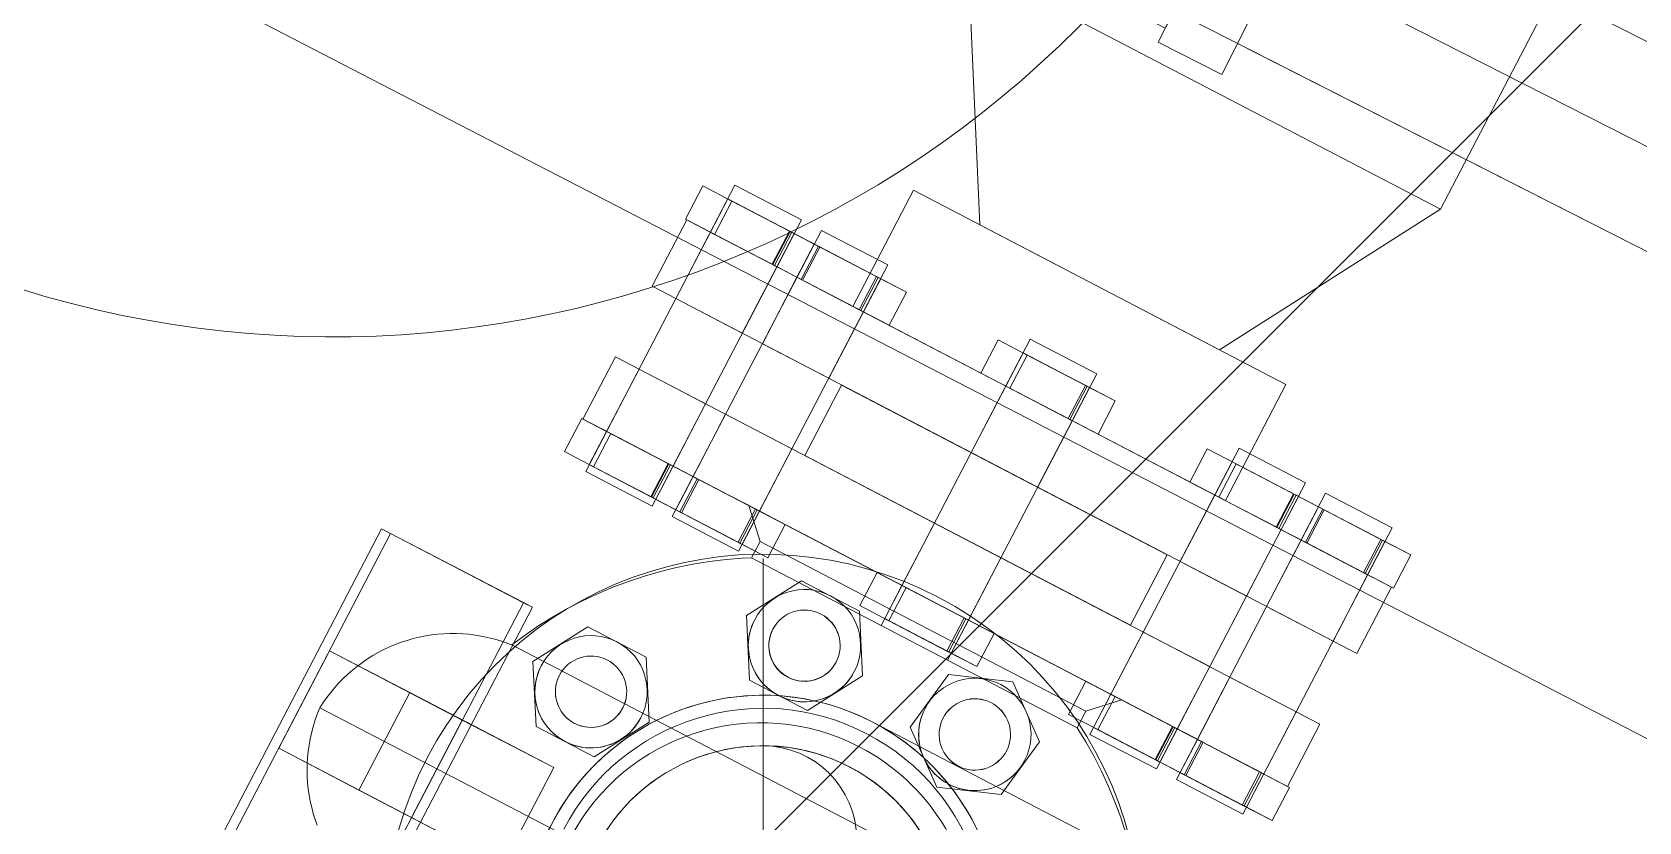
# Model space of a CAD drawing. Header units: metres. Extents: x -207 to 292, y -187 to 169.
# Drawn here: x -47.8455 to -47.4164, y -119.936 to -119.7251 of the extents above; entities that cross this region are included whole.
import ezdxf

# ---------------------------------------------------------------- set-up
doc = ezdxf.new("R2010")
doc.units = ezdxf.units.M
for name, color, linetype, lineweight in [('A-ROOF-PATT', 7, 'Continuous', 9), ('M-EQPM', 7, 'Continuous', 9), ('P-PIPE', 7, 'Continuous', 9), ('P-PIPE-CNTR', 7, 'Continuous', 9)]:
    doc.layers.add(name, color=color, linetype=linetype, lineweight=lineweight)
doc.layers.add('PR10-ARQ-PL-001-Emplazamiento-C-1_dwg', color=7, linetype='Continuous', lineweight=9, true_color=0x767676)

# ---------------------------------------------------------------- blocks, each defined once
blk = doc.blocks.new('Bomba Centrifuga - Horizontal - Bomba Centrifuga - Horizontal-2291615-PLANTA EMPLAZAMIENTO ACTUALIZADO')
at = {"layer": 'M-EQPM'}
for p, q in [((0.0711, 0.25644), (0.0711, 0.31644)), ((-0.0711, 0.25644), (-0.0361, 0.19582)), ((-0.0711, 0.25644), (0.0711, 0.25644)), ((-0.0711, 0.25644), (0.0711, 0.25644)), ((0.0361, 0.19582), (0.0711, 0.25644)), ((-0.0561, 0.19582), (-0.0561, 0.16082)), ((-0.0561, 0.19582), (0.0561, 0.19582)), ((-0.0561, 0.19582), (0.0561, 0.19582)), ((-0.0361, 0.19582), (0.0361, 0.19582)), ((-0.0361, 0.19582), (0.0361, 0.19582)), ((0.0561, 0.16082), (0.0561, 0.19582)), ((-0.09895, 0.17495), (-0.09895, 0.08874)), ((-0.07895, 0.17495), (-0.09895, 0.17495)), ((-0.07895, 0.17495), (-0.09895, 0.17495)), ((-0.07895, 0.08874), (-0.07895, 0.17495)), ((-0.0729, 0.17495), (-0.0729, 0.08874)), ((-0.0729, 0.17495), (-0.0729, 0.08874)), ((-0.0529, 0.17495), (-0.0729, 0.17495)), ((-0.0529, 0.17495), (-0.0729, 0.17495)), ((-0.0529, 0.17495), (-0.0729, 0.17495)), ((-0.0529, 0.17495), (-0.0729, 0.17495)), ((-0.0529, 0.08874), (-0.0529, 0.17495)), ((-0.0529, 0.08874), (-0.0529, 0.17495)), ((-0.01, 0.17495), (-0.01, 0.08874)), ((-0.01, 0.17495), (-0.01, 0.08874)), ((0.01, 0.17495), (-0.01, 0.17495)), ((0.01, 0.17495), (-0.01, 0.17495)), ((0.01, 0.17495), (-0.01, 0.17495)), ((0.01, 0.17495), (-0.01, 0.17495)), ((0.01, 0.08874), (0.01, 0.17495)), ((0.01, 0.08874), (0.01, 0.17495)), ((0.0529, 0.17495), (0.0529, 0.08874)), ((0.0529, 0.17495), (0.0529, 0.08874)), ((0.0729, 0.17495), (0.0529, 0.17495)), ((0.0729, 0.17495), (0.0529, 0.17495)), ((0.0729, 0.17495), (0.0529, 0.17495)), ((0.0729, 0.17495), (0.0529, 0.17495)), ((0.0729, 0.08874), (0.0729, 0.17495)), ((0.0729, 0.08874), (0.0729, 0.17495)), ((0.07895, 0.17495), (0.07895, 0.08874)), ((0.09895, 0.17495), (0.07895, 0.17495)), ((0.09895, 0.17495), (0.07895, 0.17495)), ((0.09895, 0.08874), (0.09895, 0.17495)), ((-0.0977, 0.17082), (-0.10645, 0.17082)), ((-0.10645, 0.17082), (-0.0977, 0.17082)), ((-0.10645, 0.16082), (-0.10645, 0.17082)), ((-0.09895, 0.17082), (-0.09895, 0.16082)), ((-0.09895, 0.17082), (-0.07895, 0.17082)), ((-0.09895, 0.17082), (-0.07895, 0.17082)), ((-0.0977, 0.17082), (-0.07968, 0.17082)), ((-0.0802, 0.17082), (-0.0977, 0.17082)), ((-0.0977, 0.17082), (-0.0977, 0.16082)), ((-0.0977, 0.16082), (-0.0977, 0.17082)), ((-0.07165, 0.17082), (-0.0804, 0.17082)), ((-0.0804, 0.17082), (-0.07165, 0.17082)), ((-0.0804, 0.16082), (-0.0804, 0.17082)), ((-0.07165, 0.17082), (-0.0804, 0.17082)), ((-0.0804, 0.17082), (-0.07165, 0.17082)), ((-0.0804, 0.16082), (-0.0804, 0.17082)), ((-0.07119, 0.17082), (-0.0802, 0.17082)), ((-0.0802, 0.16082), (-0.0802, 0.17082)), ((-0.07968, 0.17082), (-0.07119, 0.17082)), ((-0.07968, 0.16082), (-0.07968, 0.17082)), ((-0.07895, 0.16082), (-0.07895, 0.17082)), ((-0.0729, 0.17082), (-0.0729, 0.16082)), ((-0.0729, 0.17082), (-0.0529, 0.17082)), ((-0.0729, 0.17082), (-0.0529, 0.17082)), ((-0.0729, 0.17082), (-0.0729, 0.16082)), ((-0.0729, 0.17082), (-0.0529, 0.17082)), ((-0.0729, 0.17082), (-0.0529, 0.17082)), ((-0.07165, 0.17082), (-0.05363, 0.17082)), ((-0.05415, 0.17082), (-0.07165, 0.17082)), ((-0.07165, 0.17082), (-0.07165, 0.16082)), ((-0.07165, 0.16082), (-0.07165, 0.17082)), ((-0.07165, 0.17082), (-0.05363, 0.17082)), ((-0.05415, 0.17082), (-0.07165, 0.17082)), ((-0.07165, 0.17082), (-0.07165, 0.16082)), ((-0.07165, 0.16082), (-0.07165, 0.17082)), ((-0.07119, 0.17082), (-0.07119, 0.16082)), ((-0.04514, 0.17082), (-0.05415, 0.17082)), ((-0.05415, 0.16082), (-0.05415, 0.17082)), ((-0.04514, 0.17082), (-0.05415, 0.17082)), ((-0.05415, 0.16082), (-0.05415, 0.17082)), ((-0.05363, 0.17082), (-0.04514, 0.17082)), ((-0.05363, 0.16082), (-0.05363, 0.17082)), ((-0.05363, 0.17082), (-0.04514, 0.17082)), ((-0.05363, 0.16082), (-0.05363, 0.17082)), ((-0.0529, 0.16082), (-0.0529, 0.17082)), ((-0.0529, 0.16082), (-0.0529, 0.17082)), ((-0.04514, 0.17082), (-0.04514, 0.16082)), ((-0.04514, 0.17082), (-0.04514, 0.16082)), ((-0.00875, 0.17082), (-0.0175, 0.17082)), ((-0.0175, 0.17082), (-0.00875, 0.17082)), ((-0.0175, 0.16082), (-0.0175, 0.17082)), ((-0.00875, 0.17082), (-0.0175, 0.17082)), ((-0.0175, 0.17082), (-0.00875, 0.17082)), ((-0.0175, 0.16082), (-0.0175, 0.17082)), ((-0.01, 0.17082), (-0.01, 0.16082)), ((-0.01, 0.17082), (0.01, 0.17082)), ((-0.01, 0.17082), (0.01, 0.17082)), ((-0.01, 0.17082), (-0.01, 0.16082)), ((-0.01, 0.17082), (0.01, 0.17082)), ((-0.01, 0.17082), (0.01, 0.17082)), ((-0.00875, 0.17082), (0.00927, 0.17082)), ((0.00875, 0.17082), (-0.00875, 0.17082)), ((-0.00875, 0.17082), (-0.00875, 0.16082)), ((-0.00875, 0.16082), (-0.00875, 0.17082)), ((-0.00875, 0.17082), (0.00927, 0.17082)), ((0.00875, 0.17082), (-0.00875, 0.17082)), ((-0.00875, 0.17082), (-0.00875, 0.16082)), ((-0.00875, 0.16082), (-0.00875, 0.17082)), ((0.01776, 0.17082), (0.00875, 0.17082)), ((0.00875, 0.16082), (0.00875, 0.17082)), ((0.01776, 0.17082), (0.00875, 0.17082)), ((0.00875, 0.16082), (0.00875, 0.17082)), ((0.00927, 0.17082), (0.01776, 0.17082)), ((0.00927, 0.16082), (0.00927, 0.17082)), ((0.00927, 0.17082), (0.01776, 0.17082)), ((0.00927, 0.16082), (0.00927, 0.17082)), ((0.01, 0.16082), (0.01, 0.17082)), ((0.01, 0.16082), (0.01, 0.17082)), ((0.01776, 0.17082), (0.01776, 0.16082)), ((0.01776, 0.17082), (0.01776, 0.16082)), ((0.05415, 0.17082), (0.0454, 0.17082)), ((0.0454, 0.17082), (0.05415, 0.17082)), ((0.0454, 0.16082), (0.0454, 0.17082)), ((0.05415, 0.17082), (0.0454, 0.17082)), ((0.0454, 0.17082), (0.05415, 0.17082)), ((0.0454, 0.16082), (0.0454, 0.17082)), ((0.0529, 0.17082), (0.0529, 0.16082)), ((0.0529, 0.17082), (0.0729, 0.17082)), ((0.0529, 0.17082), (0.0729, 0.17082)), ((0.0529, 0.17082), (0.0529, 0.16082)), ((0.0529, 0.17082), (0.0729, 0.17082)), ((0.0529, 0.17082), (0.0729, 0.17082)), ((0.05415, 0.17082), (0.07217, 0.17082)), ((0.07165, 0.17082), (0.05415, 0.17082)), ((0.05415, 0.17082), (0.05415, 0.16082)), ((0.05415, 0.16082), (0.05415, 0.17082)), ((0.05415, 0.17082), (0.07217, 0.17082)), ((0.07165, 0.17082), (0.05415, 0.17082)), ((0.05415, 0.17082), (0.05415, 0.16082)), ((0.05415, 0.16082), (0.05415, 0.17082)), ((0.0802, 0.17082), (0.07145, 0.17082)), ((0.07145, 0.17082), (0.0802, 0.17082)), ((0.07145, 0.16082), (0.07145, 0.17082)), ((0.08066, 0.17082), (0.07165, 0.17082)), ((0.07165, 0.16082), (0.07165, 0.17082)), ((0.08066, 0.17082), (0.07165, 0.17082)), ((0.07165, 0.16082), (0.07165, 0.17082)), ((0.07217, 0.17082), (0.08066, 0.17082)), ((0.07217, 0.16082), (0.07217, 0.17082)), ((0.07217, 0.17082), (0.08066, 0.17082)), ((0.07217, 0.16082), (0.07217, 0.17082)), ((0.0729, 0.16082), (0.0729, 0.17082)), ((0.0729, 0.16082), (0.0729, 0.17082)), ((0.07895, 0.17082), (0.07895, 0.16082)), ((0.07895, 0.17082), (0.09895, 0.17082)), ((0.07895, 0.17082), (0.09895, 0.17082)), ((0.0802, 0.17082), (0.09822, 0.17082)), ((0.0977, 0.17082), (0.0802, 0.17082)), ((0.0802, 0.17082), (0.0802, 0.16082)), ((0.0802, 0.16082), (0.0802, 0.17082)), ((0.08066, 0.17082), (0.08066, 0.16082)), ((0.08066, 0.17082), (0.08066, 0.16082)), ((0.10671, 0.17082), (0.0977, 0.17082)), ((0.0977, 0.16082), (0.0977, 0.17082)), ((0.09822, 0.17082), (0.10671, 0.17082)), ((0.09822, 0.16082), (0.09822, 0.17082)), ((0.09895, 0.16082), (0.09895, 0.17082)), ((0.10671, 0.17082), (0.10671, 0.16082)), ((-0.0977, 0.16082), (-0.10645, 0.16082)), ((-0.10645, 0.16082), (-0.0977, 0.16082)), ((-0.1061, 0.16082), (-0.1061, 0.14082)), ((-0.1061, 0.16082), (0.1061, 0.16082)), ((-0.1061, 0.16082), (0.1061, 0.16082)), ((-0.07895, 0.16082), (-0.09895, 0.16082)), ((-0.07895, 0.16082), (-0.09895, 0.16082)), ((-0.09895, 0.16082), (-0.09895, 0.14082)), ((-0.09895, 0.16082), (-0.07895, 0.16082)), ((-0.09895, 0.16082), (-0.07895, 0.16082)), ((-0.0977, 0.16082), (-0.0802, 0.16082)), ((-0.07968, 0.16082), (-0.0977, 0.16082)), ((-0.07165, 0.16082), (-0.0804, 0.16082)), ((-0.0804, 0.16082), (-0.07165, 0.16082)), ((-0.07165, 0.16082), (-0.0804, 0.16082)), ((-0.0804, 0.16082), (-0.07165, 0.16082)), ((-0.0802, 0.16082), (-0.07119, 0.16082)), ((-0.07119, 0.16082), (-0.07968, 0.16082)), ((-0.07895, 0.14082), (-0.07895, 0.16082)), ((-0.0529, 0.16082), (-0.0729, 0.16082)), ((-0.0529, 0.16082), (-0.0729, 0.16082)), ((-0.0529, 0.16082), (-0.0729, 0.16082)), ((-0.0529, 0.16082), (-0.0729, 0.16082)), ((-0.0729, 0.16082), (-0.0729, 0.14082)), ((-0.0729, 0.16082), (-0.0729, 0.14082)), ((-0.0729, 0.16082), (-0.0529, 0.16082)), ((-0.0729, 0.16082), (-0.0529, 0.16082)), ((-0.0729, 0.16082), (-0.0529, 0.16082)), ((-0.0729, 0.16082), (-0.0529, 0.16082)), ((-0.07165, 0.16082), (-0.05415, 0.16082)), ((-0.05363, 0.16082), (-0.07165, 0.16082)), ((-0.07165, 0.16082), (-0.05415, 0.16082)), ((-0.05363, 0.16082), (-0.07165, 0.16082)), ((-0.0561, 0.16082), (0.0561, 0.16082)), ((-0.0561, 0.16082), (0.0561, 0.16082)), ((-0.05415, 0.16082), (-0.04514, 0.16082)), ((-0.05415, 0.16082), (-0.04514, 0.16082)), ((-0.04514, 0.16082), (-0.05363, 0.16082)), ((-0.04514, 0.16082), (-0.05363, 0.16082)), ((-0.0529, 0.14082), (-0.0529, 0.16082)), ((-0.0529, 0.14082), (-0.0529, 0.16082)), ((-0.00875, 0.16082), (-0.0175, 0.16082)), ((-0.0175, 0.16082), (-0.00875, 0.16082)), ((-0.00875, 0.16082), (-0.0175, 0.16082)), ((-0.0175, 0.16082), (-0.00875, 0.16082)), ((0.01, 0.16082), (-0.01, 0.16082)), ((0.01, 0.16082), (-0.01, 0.16082)), ((0.01, 0.16082), (-0.01, 0.16082)), ((0.01, 0.16082), (-0.01, 0.16082)), ((-0.01, 0.16082), (-0.01, 0.14082)), ((-0.01, 0.16082), (-0.01, 0.14082)), ((-0.01, 0.16082), (0.01, 0.16082)), ((-0.01, 0.16082), (0.01, 0.16082)), ((-0.01, 0.16082), (0.01, 0.16082)), ((-0.01, 0.16082), (0.01, 0.16082)), ((-0.00875, 0.16082), (0.00875, 0.16082)), ((0.00927, 0.16082), (-0.00875, 0.16082)), ((-0.00875, 0.16082), (0.00875, 0.16082)), ((0.00927, 0.16082), (-0.00875, 0.16082)), ((0.00875, 0.16082), (0.01776, 0.16082)), ((0.00875, 0.16082), (0.01776, 0.16082)), ((0.01776, 0.16082), (0.00927, 0.16082)), ((0.01776, 0.16082), (0.00927, 0.16082)), ((0.01, 0.14082), (0.01, 0.16082)), ((0.01, 0.14082), (0.01, 0.16082)), ((0.05415, 0.16082), (0.0454, 0.16082)), ((0.0454, 0.16082), (0.05415, 0.16082)), ((0.05415, 0.16082), (0.0454, 0.16082)), ((0.0454, 0.16082), (0.05415, 0.16082)), ((0.0729, 0.16082), (0.0529, 0.16082)), ((0.0729, 0.16082), (0.0529, 0.16082)), ((0.0729, 0.16082), (0.0529, 0.16082)), ((0.0729, 0.16082), (0.0529, 0.16082)), ((0.0529, 0.16082), (0.0529, 0.14082)), ((0.0529, 0.16082), (0.0529, 0.14082)), ((0.0529, 0.16082), (0.0729, 0.16082)), ((0.0529, 0.16082), (0.0729, 0.16082)), ((0.0529, 0.16082), (0.0729, 0.16082)), ((0.0529, 0.16082), (0.0729, 0.16082)), ((0.05415, 0.16082), (0.07165, 0.16082)), ((0.07217, 0.16082), (0.05415, 0.16082)), ((0.05415, 0.16082), (0.07165, 0.16082)), ((0.07217, 0.16082), (0.05415, 0.16082)), ((0.0802, 0.16082), (0.07145, 0.16082)), ((0.07145, 0.16082), (0.0802, 0.16082)), ((0.07165, 0.16082), (0.08066, 0.16082)), ((0.07165, 0.16082), (0.08066, 0.16082)), ((0.08066, 0.16082), (0.07217, 0.16082)), ((0.08066, 0.16082), (0.07217, 0.16082)), ((0.0729, 0.14082), (0.0729, 0.16082)), ((0.0729, 0.14082), (0.0729, 0.16082)), ((0.09895, 0.16082), (0.07895, 0.16082)), ((0.09895, 0.16082), (0.07895, 0.16082)), ((0.07895, 0.16082), (0.07895, 0.14082)), ((0.07895, 0.16082), (0.09895, 0.16082)), ((0.07895, 0.16082), (0.09895, 0.16082)), ((0.0802, 0.16082), (0.0977, 0.16082)), ((0.09822, 0.16082), (0.0802, 0.16082)), ((0.0977, 0.16082), (0.10671, 0.16082)), ((0.10671, 0.16082), (0.09822, 0.16082)), ((0.09895, 0.14082), (0.09895, 0.16082)), ((0.1061, 0.14082), (0.1061, 0.16082)), ((-0.1061, 0.14082), (0.1061, 0.14082)), ((-0.1061, 0.14082), (0.1061, 0.14082)), ((-0.07895, 0.14082), (-0.09895, 0.14082)), ((-0.07895, 0.14082), (-0.09895, 0.14082)), ((-0.0529, 0.14082), (-0.0729, 0.14082)), ((-0.0529, 0.14082), (-0.0729, 0.14082)), ((-0.0529, 0.14082), (-0.0729, 0.14082)), ((-0.0529, 0.14082), (-0.0729, 0.14082)), ((-0.04903, 0.14082), (-0.04903, 0.11957)), ((-0.04903, 0.14082), (0.04903, 0.14082)), ((-0.04903, 0.14082), (0.04903, 0.14082)), ((0.01, 0.14082), (-0.01, 0.14082)), ((0.01, 0.14082), (-0.01, 0.14082)), ((0.01, 0.14082), (-0.01, 0.14082)), ((0.01, 0.14082), (-0.01, 0.14082)), ((0.04903, 0.11957), (0.04903, 0.14082)), ((0.0729, 0.14082), (0.0529, 0.14082)), ((0.0729, 0.14082), (0.0529, 0.14082)), ((0.0729, 0.14082), (0.0529, 0.14082)), ((0.0729, 0.14082), (0.0529, 0.14082)), ((0.09895, 0.14082), (0.07895, 0.14082)), ((0.09895, 0.14082), (0.07895, 0.14082)), ((-0.1061, 0.11957), (-0.1061, 0.10082)), ((-0.1061, 0.11957), (0.1061, 0.11957)), ((-0.1061, 0.11957), (0.1061, 0.11957)), ((-0.09895, 0.11957), (-0.09895, 0.10082)), ((-0.09895, 0.11957), (-0.07895, 0.11957)), ((-0.09895, 0.11957), (-0.07895, 0.11957)), ((-0.07895, 0.10082), (-0.07895, 0.11957)), ((-0.0729, 0.11957), (-0.0729, 0.10082)), ((-0.0729, 0.11957), (-0.0729, 0.10082)), ((-0.0729, 0.11957), (-0.0529, 0.11957)), ((-0.0729, 0.11957), (-0.0529, 0.11957)), ((-0.0729, 0.11957), (-0.0529, 0.11957)), ((-0.0729, 0.11957), (-0.0529, 0.11957)), ((-0.0529, 0.10082), (-0.0529, 0.11957)), ((-0.0529, 0.10082), (-0.0529, 0.11957)), ((-0.04903, 0.11957), (0.04903, 0.11957)), ((-0.04903, 0.11957), (0.04903, 0.11957)), ((-0.01, 0.11957), (-0.01, 0.10082)), ((-0.01, 0.11957), (-0.01, 0.10082)), ((-0.01, 0.11957), (0.01, 0.11957)), ((-0.01, 0.11957), (0.01, 0.11957)), ((-0.01, 0.11957), (0.01, 0.11957)), ((-0.01, 0.11957), (0.01, 0.11957)), ((0.01, 0.10082), (0.01, 0.11957)), ((0.01, 0.10082), (0.01, 0.11957)), ((0.0529, 0.11957), (0.0529, 0.10082)), ((0.0529, 0.11957), (0.0529, 0.10082)), ((0.0529, 0.11957), (0.0729, 0.11957)), ((0.0529, 0.11957), (0.0729, 0.11957)), ((0.0529, 0.11957), (0.0729, 0.11957)), ((0.0529, 0.11957), (0.0729, 0.11957)), ((0.0729, 0.10082), (0.0729, 0.11957)), ((0.0729, 0.10082), (0.0729, 0.11957)), ((0.07895, 0.11957), (0.07895, 0.10082)), ((0.07895, 0.11957), (0.09895, 0.11957)), ((0.07895, 0.11957), (0.09895, 0.11957)), ((0.09895, 0.10082), (0.09895, 0.11957)), ((0.1061, 0.10082), (0.1061, 0.11957)), ((-0.0977, 0.10082), (-0.10645, 0.10082)), ((-0.10645, 0.10082), (-0.0977, 0.10082)), ((-0.10645, 0.09082), (-0.10645, 0.10082)), ((-0.1061, 0.10082), (0.1061, 0.10082)), ((-0.1061, 0.10082), (0.1061, 0.10082)), ((-0.09895, 0.10082), (-0.09895, 0.09082)), ((-0.09895, 0.10082), (-0.07895, 0.10082)), ((-0.09895, 0.10082), (-0.07895, 0.10082)), ((-0.07895, 0.10082), (-0.09895, 0.10082)), ((-0.07895, 0.10082), (-0.09895, 0.10082)), ((-0.0977, 0.10082), (-0.07968, 0.10082)), ((-0.0802, 0.10082), (-0.0977, 0.10082)), ((-0.0977, 0.09082), (-0.0977, 0.10082)), ((-0.0977, 0.10082), (-0.0977, 0.09082)), ((-0.07165, 0.10082), (-0.0804, 0.10082)), ((-0.0804, 0.10082), (-0.07165, 0.10082)), ((-0.0804, 0.09082), (-0.0804, 0.10082)), ((-0.07165, 0.10082), (-0.0804, 0.10082)), ((-0.0804, 0.10082), (-0.07165, 0.10082)), ((-0.0804, 0.09082), (-0.0804, 0.10082)), ((-0.07119, 0.10082), (-0.0802, 0.10082)), ((-0.0802, 0.09082), (-0.0802, 0.10082)), ((-0.07968, 0.10082), (-0.07119, 0.10082)), ((-0.07968, 0.09082), (-0.07968, 0.10082)), ((-0.07895, 0.09082), (-0.07895, 0.10082)), ((-0.0729, 0.10082), (-0.0729, 0.09082)), ((-0.0729, 0.10082), (-0.0529, 0.10082)), ((-0.0729, 0.10082), (-0.0529, 0.10082)), ((-0.0729, 0.10082), (-0.0729, 0.09082)), ((-0.0729, 0.10082), (-0.0529, 0.10082)), ((-0.0729, 0.10082), (-0.0529, 0.10082)), ((-0.0529, 0.10082), (-0.0729, 0.10082)), ((-0.0529, 0.10082), (-0.0729, 0.10082)), ((-0.0529, 0.10082), (-0.0729, 0.10082)), ((-0.0529, 0.10082), (-0.0729, 0.10082)), ((-0.07165, 0.10082), (-0.05363, 0.10082)), ((-0.05415, 0.10082), (-0.07165, 0.10082)), ((-0.07165, 0.09082), (-0.07165, 0.10082)), ((-0.07165, 0.10082), (-0.07165, 0.09082)), ((-0.07165, 0.10082), (-0.05363, 0.10082)), ((-0.05415, 0.10082), (-0.07165, 0.10082)), ((-0.07165, 0.09082), (-0.07165, 0.10082)), ((-0.07165, 0.10082), (-0.07165, 0.09082)), ((-0.07119, 0.10082), (-0.07119, 0.09082)), ((-0.0561, 0.10082), (-0.04903, 0.09374)), ((-0.0561, 0.10082), (0.0561, 0.10082)), ((-0.0561, 0.10082), (0.0561, 0.10082)), ((-0.04514, 0.10082), (-0.05415, 0.10082)), ((-0.05415, 0.09082), (-0.05415, 0.10082)), ((-0.04514, 0.10082), (-0.05415, 0.10082)), ((-0.05415, 0.09082), (-0.05415, 0.10082)), ((-0.05363, 0.10082), (-0.04514, 0.10082)), ((-0.05363, 0.09082), (-0.05363, 0.10082)), ((-0.05363, 0.10082), (-0.04514, 0.10082)), ((-0.05363, 0.09082), (-0.05363, 0.10082)), ((-0.0529, 0.09082), (-0.0529, 0.10082)), ((-0.0529, 0.09082), (-0.0529, 0.10082)), ((-0.04514, 0.10082), (-0.04514, 0.09082)), ((-0.04514, 0.10082), (-0.04514, 0.09082)), ((-0.00875, 0.10082), (-0.0175, 0.10082)), ((-0.0175, 0.10082), (-0.00875, 0.10082)), ((-0.0175, 0.09082), (-0.0175, 0.10082)), ((-0.00875, 0.10082), (-0.0175, 0.10082)), ((-0.0175, 0.10082), (-0.00875, 0.10082)), ((-0.0175, 0.09082), (-0.0175, 0.10082)), ((-0.01, 0.10082), (-0.01, 0.09082)), ((-0.01, 0.10082), (0.01, 0.10082)), ((-0.01, 0.10082), (0.01, 0.10082)), ((-0.01, 0.10082), (-0.01, 0.09082)), ((-0.01, 0.10082), (0.01, 0.10082)), ((-0.01, 0.10082), (0.01, 0.10082)), ((0.01, 0.10082), (-0.01, 0.10082)), ((0.01, 0.10082), (-0.01, 0.10082)), ((0.01, 0.10082), (-0.01, 0.10082)), ((0.01, 0.10082), (-0.01, 0.10082)), ((-0.00875, 0.10082), (0.00927, 0.10082)), ((0.00875, 0.10082), (-0.00875, 0.10082)), ((-0.00875, 0.09082), (-0.00875, 0.10082)), ((-0.00875, 0.10082), (-0.00875, 0.09082)), ((-0.00875, 0.10082), (0.00927, 0.10082)), ((0.00875, 0.10082), (-0.00875, 0.10082)), ((-0.00875, 0.09082), (-0.00875, 0.10082)), ((-0.00875, 0.10082), (-0.00875, 0.09082)), ((0.01776, 0.10082), (0.00875, 0.10082)), ((0.00875, 0.09082), (0.00875, 0.10082)), ((0.01776, 0.10082), (0.00875, 0.10082)), ((0.00875, 0.09082), (0.00875, 0.10082)), ((0.00927, 0.10082), (0.01776, 0.10082)), ((0.00927, 0.09082), (0.00927, 0.10082)), ((0.00927, 0.10082), (0.01776, 0.10082)), ((0.00927, 0.09082), (0.00927, 0.10082)), ((0.01, 0.09082), (0.01, 0.10082)), ((0.01, 0.09082), (0.01, 0.10082)), ((0.01776, 0.10082), (0.01776, 0.09082)), ((0.01776, 0.10082), (0.01776, 0.09082)), ((0.05415, 0.10082), (0.0454, 0.10082)), ((0.0454, 0.10082), (0.05415, 0.10082)), ((0.0454, 0.09082), (0.0454, 0.10082)), ((0.05415, 0.10082), (0.0454, 0.10082)), ((0.0454, 0.10082), (0.05415, 0.10082)), ((0.0454, 0.09082), (0.0454, 0.10082)), ((0.04903, 0.09374), (0.0561, 0.10082)), ((0.0529, 0.10082), (0.0529, 0.09082)), ((0.0529, 0.10082), (0.0729, 0.10082)), ((0.0529, 0.10082), (0.0729, 0.10082)), ((0.0529, 0.10082), (0.0529, 0.09082)), ((0.0529, 0.10082), (0.0729, 0.10082)), ((0.0529, 0.10082), (0.0729, 0.10082)), ((0.0729, 0.10082), (0.0529, 0.10082)), ((0.0729, 0.10082), (0.0529, 0.10082)), ((0.0729, 0.10082), (0.0529, 0.10082)), ((0.0729, 0.10082), (0.0529, 0.10082)), ((0.05415, 0.10082), (0.07217, 0.10082)), ((0.07165, 0.10082), (0.05415, 0.10082)), ((0.05415, 0.09082), (0.05415, 0.10082)), ((0.05415, 0.10082), (0.05415, 0.09082)), ((0.05415, 0.10082), (0.07217, 0.10082)), ((0.07165, 0.10082), (0.05415, 0.10082)), ((0.05415, 0.09082), (0.05415, 0.10082)), ((0.05415, 0.10082), (0.05415, 0.09082)), ((0.0802, 0.10082), (0.07145, 0.10082)), ((0.07145, 0.10082), (0.0802, 0.10082)), ((0.07145, 0.09082), (0.07145, 0.10082)), ((0.08066, 0.10082), (0.07165, 0.10082)), ((0.07165, 0.09082), (0.07165, 0.10082)), ((0.08066, 0.10082), (0.07165, 0.10082)), ((0.07165, 0.09082), (0.07165, 0.10082)), ((0.07217, 0.10082), (0.08066, 0.10082)), ((0.07217, 0.09082), (0.07217, 0.10082)), ((0.07217, 0.10082), (0.08066, 0.10082)), ((0.07217, 0.09082), (0.07217, 0.10082)), ((0.0729, 0.09082), (0.0729, 0.10082)), ((0.0729, 0.09082), (0.0729, 0.10082)), ((0.07895, 0.10082), (0.07895, 0.09082)), ((0.07895, 0.10082), (0.09895, 0.10082)), ((0.07895, 0.10082), (0.09895, 0.10082)), ((0.09895, 0.10082), (0.07895, 0.10082)), ((0.09895, 0.10082), (0.07895, 0.10082)), ((0.0802, 0.10082), (0.09822, 0.10082)), ((0.0977, 0.10082), (0.0802, 0.10082)), ((0.0802, 0.09082), (0.0802, 0.10082)), ((0.0802, 0.10082), (0.0802, 0.09082)), ((0.08066, 0.10082), (0.08066, 0.09082)), ((0.08066, 0.10082), (0.08066, 0.09082)), ((0.10671, 0.10082), (0.0977, 0.10082)), ((0.0977, 0.09082), (0.0977, 0.10082)), ((0.09822, 0.10082), (0.10671, 0.10082)), ((0.09822, 0.09082), (0.09822, 0.10082)), ((0.09895, 0.09082), (0.09895, 0.10082)), ((0.10671, 0.10082), (0.10671, 0.09082)), ((-0.0977, 0.09082), (-0.10645, 0.09082)), ((-0.10645, 0.09082), (-0.0977, 0.09082)), ((-0.07895, 0.09082), (-0.09895, 0.09082)), ((-0.07895, 0.09082), (-0.09895, 0.09082)), ((-0.0977, 0.09082), (-0.0802, 0.09082)), ((-0.07968, 0.09082), (-0.0977, 0.09082)), ((-0.07165, 0.09082), (-0.0804, 0.09082)), ((-0.0804, 0.09082), (-0.07165, 0.09082)), ((-0.07165, 0.09082), (-0.0804, 0.09082)), ((-0.0804, 0.09082), (-0.07165, 0.09082)), ((-0.0802, 0.09082), (-0.07119, 0.09082)), ((-0.07119, 0.09082), (-0.07968, 0.09082)), ((-0.0529, 0.09082), (-0.0729, 0.09082)), ((-0.0529, 0.09082), (-0.0729, 0.09082)), ((-0.0529, 0.09082), (-0.0729, 0.09082)), ((-0.0529, 0.09082), (-0.0729, 0.09082)), ((-0.07165, 0.09082), (-0.05415, 0.09082)), ((-0.05363, 0.09082), (-0.07165, 0.09082)), ((-0.07165, 0.09082), (-0.05415, 0.09082)), ((-0.05363, 0.09082), (-0.07165, 0.09082)), ((-0.05415, 0.09082), (-0.04514, 0.09082)), ((-0.05415, 0.09082), (-0.04514, 0.09082)), ((-0.04514, 0.09082), (-0.05363, 0.09082)), ((-0.04514, 0.09082), (-0.05363, 0.09082)), ((-0.04903, 0.09374), (-0.04903, 0.08874)), ((-0.04903, 0.09374), (0.04903, 0.09374)), ((-0.04903, 0.09374), (0.04903, 0.09374)), ((-0.00875, 0.09082), (-0.0175, 0.09082)), ((-0.0175, 0.09082), (-0.00875, 0.09082)), ((-0.00875, 0.09082), (-0.0175, 0.09082)), ((-0.0175, 0.09082), (-0.00875, 0.09082)), ((0.01, 0.09082), (-0.01, 0.09082)), ((0.01, 0.09082), (-0.01, 0.09082)), ((0.01, 0.09082), (-0.01, 0.09082)), ((0.01, 0.09082), (-0.01, 0.09082)), ((-0.00875, 0.09082), (0.00875, 0.09082)), ((0.00927, 0.09082), (-0.00875, 0.09082)), ((-0.00875, 0.09082), (0.00875, 0.09082)), ((0.00927, 0.09082), (-0.00875, 0.09082)), ((0.00875, 0.09082), (0.01776, 0.09082)), ((0.00875, 0.09082), (0.01776, 0.09082)), ((0.01776, 0.09082), (0.00927, 0.09082)), ((0.01776, 0.09082), (0.00927, 0.09082)), ((0.02818, 0.09169), (0.01198, 0.08544)), ((0.01198, 0.08544), (0.02818, 0.09169)), ((0.02818, 0.09169), (0.01198, 0.08544)), ((0.01198, 0.08544), (0.02818, 0.09169)), ((0.04185, 0.08076), (0.02818, 0.09169)), ((0.02818, 0.09169), (0.04185, 0.08076)), ((0.04185, 0.08076), (0.02818, 0.09169)), ((0.02818, 0.09169), (0.04185, 0.08076)), ((0.05415, 0.09082), (0.0454, 0.09082)), ((0.0454, 0.09082), (0.05415, 0.09082)), ((0.05415, 0.09082), (0.0454, 0.09082)), ((0.0454, 0.09082), (0.05415, 0.09082)), ((0.04903, 0.08874), (0.04903, 0.09374)), ((0.0729, 0.09082), (0.0529, 0.09082)), ((0.0729, 0.09082), (0.0529, 0.09082)), ((0.0729, 0.09082), (0.0529, 0.09082)), ((0.0729, 0.09082), (0.0529, 0.09082)), ((0.05415, 0.09082), (0.07165, 0.09082)), ((0.07217, 0.09082), (0.05415, 0.09082)), ((0.05415, 0.09082), (0.07165, 0.09082)), ((0.07217, 0.09082), (0.05415, 0.09082)), ((0.0802, 0.09082), (0.07145, 0.09082)), ((0.07145, 0.09082), (0.0802, 0.09082)), ((0.07165, 0.09082), (0.08066, 0.09082)), ((0.07165, 0.09082), (0.08066, 0.09082)), ((0.08066, 0.09082), (0.07217, 0.09082)), ((0.08066, 0.09082), (0.07217, 0.09082)), ((0.09895, 0.09082), (0.07895, 0.09082)), ((0.09895, 0.09082), (0.07895, 0.09082)), ((0.0802, 0.09082), (0.0977, 0.09082)), ((0.09822, 0.09082), (0.0802, 0.09082)), ((0.0977, 0.09082), (0.10671, 0.09082)), ((0.10671, 0.09082), (0.09822, 0.09082)), ((-0.09895, 0.08874), (-0.07895, 0.08874)), ((-0.09895, 0.08874), (-0.07895, 0.08874)), ((-0.0729, 0.08874), (-0.0529, 0.08874)), ((-0.0729, 0.08874), (-0.0529, 0.08874)), ((-0.0729, 0.08874), (-0.0529, 0.08874)), ((-0.0729, 0.08874), (-0.0529, 0.08874)), ((-0.04903, 0.08874), (0.04903, 0.08874)), ((-0.04903, 0.08874), (0.04903, 0.08874)), ((-0.0344, 0.08951), (-0.04315, 0.07451)), ((-0.04315, 0.07451), (-0.0344, 0.08951)), ((-0.0344, 0.08951), (-0.04315, 0.07451)), ((-0.04315, 0.07451), (-0.0344, 0.08951)), ((-0.0169, 0.08951), (-0.0344, 0.08951)), ((-0.0344, 0.08951), (-0.0169, 0.08951)), ((-0.0169, 0.08951), (-0.0344, 0.08951)), ((-0.0344, 0.08951), (-0.0169, 0.08951)), ((-0.00815, 0.07451), (-0.0169, 0.08951)), ((-0.0169, 0.08951), (-0.00815, 0.07451)), ((-0.00815, 0.07451), (-0.0169, 0.08951)), ((-0.0169, 0.08951), (-0.00815, 0.07451)), ((-0.01, 0.08874), (0.01, 0.08874)), ((-0.01, 0.08874), (0.01, 0.08874)), ((-0.01, 0.08874), (0.01, 0.08874)), ((-0.01, 0.08874), (0.01, 0.08874)), ((0.0529, 0.08874), (0.0729, 0.08874)), ((0.0529, 0.08874), (0.0729, 0.08874)), ((0.0529, 0.08874), (0.0729, 0.08874)), ((0.0529, 0.08874), (0.0729, 0.08874)), ((0.07895, 0.08874), (0.09895, 0.08874)), ((0.07895, 0.08874), (0.09895, 0.08874)), ((0.01198, 0.08544), (0.00945, 0.06826)), ((0.00945, 0.06826), (0.01198, 0.08544)), ((0.01198, 0.08544), (0.00945, 0.06826)), ((0.00945, 0.06826), (0.01198, 0.08544)), ((0.03932, 0.06358), (0.04185, 0.08076)), ((0.04185, 0.08076), (0.03932, 0.06358)), ((0.03932, 0.06358), (0.04185, 0.08076)), ((0.04185, 0.08076), (0.03932, 0.06358)), ((-0.04315, 0.07451), (-0.0344, 0.05951)), ((-0.0344, 0.05951), (-0.04315, 0.07451)), ((-0.04315, 0.07451), (-0.0344, 0.05951)), ((-0.0344, 0.05951), (-0.04315, 0.07451)), ((-0.0169, 0.05951), (-0.00815, 0.07451)), ((-0.00815, 0.07451), (-0.0169, 0.05951)), ((-0.0169, 0.05951), (-0.00815, 0.07451)), ((-0.00815, 0.07451), (-0.0169, 0.05951)), ((0.00945, 0.06826), (0.02312, 0.05733)), ((0.02312, 0.05733), (0.00945, 0.06826)), ((0.00945, 0.06826), (0.02312, 0.05733)), ((0.02312, 0.05733), (0.00945, 0.06826)), ((0.02312, 0.05733), (0.03932, 0.06358)), ((0.03932, 0.06358), (0.02312, 0.05733)), ((0.02312, 0.05733), (0.03932, 0.06358)), ((0.03932, 0.06358), (0.02312, 0.05733)), ((-0.0344, 0.05951), (-0.0169, 0.05951)), ((-0.0169, 0.05951), (-0.0344, 0.05951)), ((-0.0344, 0.05951), (-0.0169, 0.05951)), ((-0.0169, 0.05951), (-0.0344, 0.05951)), ((-0.07926, 0.05225), (-0.08801, 0.03725)), ((-0.08801, 0.03725), (-0.07926, 0.05225)), ((-0.07926, 0.05225), (-0.08801, 0.03725)), ((-0.08801, 0.03725), (-0.07926, 0.05225)), ((-0.06176, 0.05225), (-0.07926, 0.05225)), ((-0.07926, 0.05225), (-0.06176, 0.05225)), ((-0.06176, 0.05225), (-0.07926, 0.05225)), ((-0.07926, 0.05225), (-0.06176, 0.05225)), ((-0.05301, 0.03725), (-0.06176, 0.05225)), ((-0.06176, 0.05225), (-0.05301, 0.03725)), ((-0.05301, 0.03725), (-0.06176, 0.05225)), ((-0.06176, 0.05225), (-0.05301, 0.03725)), ((-0.14022, 0.05), (-0.09483, 0.05)), ((-0.1375, 0.05), (-0.14022, 0.05)), ((-0.14022, 0.05), (-0.14022, -0.05)), ((-0.14022, -0.05), (-0.14022, 0.05)), ((-0.0975, 0.05), (-0.1375, 0.05)), ((-0.1375, 0.05), (-0.1375, -0.05)), ((-0.1375, 0.05), (-0.1375, -0.05)), ((-0.09483, 0.05), (-0.0975, 0.05)), ((-0.0975, 0.05), (-0.0975, -0.05)), ((-0.0975, 0.05), (-0.0975, -0.05)), ((-0.09483, 0.05), (-0.09483, -0.05)), ((-0.09483, 0.05), (-0.09483, -0.05)), ((-0.09505, 0.03854), (0.09505, 0.03854)), ((-0.09505, 0.03854), (0.09505, 0.03854)), ((-0.08801, 0.03725), (-0.07926, 0.02225)), ((-0.07926, 0.02225), (-0.08801, 0.03725)), ((-0.08801, 0.03725), (-0.07926, 0.02225)), ((-0.07926, 0.02225), (-0.08801, 0.03725)), ((-0.06176, 0.02225), (-0.05301, 0.03725)), ((-0.05301, 0.03725), (-0.06176, 0.02225)), ((-0.06176, 0.02225), (-0.05301, 0.03725)), ((-0.05301, 0.03725), (-0.06176, 0.02225)), ((-0.07926, 0.02225), (-0.06176, 0.02225)), ((-0.06176, 0.02225), (-0.07926, 0.02225)), ((-0.07926, 0.02225), (-0.06176, 0.02225)), ((-0.06176, 0.02225), (-0.07926, 0.02225)), ((-0.1375, 0.01467), (-0.11334, 0.01467)), ((-0.0975, 0.01467), (-0.1375, 0.01467)), ((-0.1375, 0.01467), (-0.1375, -0.01467)), ((-0.11334, 0.01467), (-0.06998, 0.01467)), ((-0.11334, 0.01467), (-0.11334, -0.01467)), ((-0.06998, 0.01467), (-0.0975, 0.01467)), ((-0.0975, -0.01467), (-0.0975, 0.01467)), ((-0.06998, 0.01467), (-0.06998, -0.01467)), ((-0.13274, 0), (0.13274, 0)), ((-0.13274, 0), (0.13274, 0)), ((-0.1375, -0.01467), (-0.0975, -0.01467)), ((-0.11334, -0.01467), (-0.1375, -0.01467)), ((-0.06998, -0.01467), (-0.11334, -0.01467)), ((-0.0975, -0.01467), (-0.06998, -0.01467))]:
    blk.add_line(p, q, dxfattribs=at)
at = {"layer": 'M-EQPM', "flags": 128}
for points in [[(-0.09505, 0.03854), (-0.09311, 0.04255), (-0.09101, 0.04648), (-0.08875, 0.05032), (-0.08634, 0.05407), (-0.08378, 0.05772), (-0.08108, 0.06126), (-0.07824, 0.0647), (-0.07526, 0.06802), (-0.07215, 0.07121), (-0.06892, 0.07428), (-0.06557, 0.07722), (-0.0621, 0.08002), (-0.05853, 0.08268), (-0.05485, 0.08519), (-0.05107, 0.08756), (-0.04903, 0.08874)], [(0.04903, 0.08874), (0.05286, 0.08646), (0.05659, 0.08402), (0.06022, 0.08144), (0.06375, 0.07871), (0.06716, 0.07585), (0.07046, 0.07285), (0.07363, 0.06972), (0.07668, 0.06647), (0.07959, 0.0631), (0.08237, 0.05961), (0.085, 0.05601), (0.08749, 0.05232), (0.08983, 0.04852), (0.09202, 0.04464), (0.09405, 0.04067), (0.09505, 0.03854)], [(-0.13274, 0), (-0.13259, 0.00166), (-0.13237, 0.00332), (-0.13208, 0.00496), (-0.13173, 0.0066), (-0.13131, 0.00821), (-0.13083, 0.00981), (-0.13028, 0.01139), (-0.12967, 0.01295), (-0.129, 0.01448), (-0.12827, 0.01598), (-0.12748, 0.01745), (-0.12664, 0.01889), (-0.12573, 0.02029), (-0.12477, 0.02166), (-0.12376, 0.02299), (-0.12269, 0.02427), (-0.12157, 0.02552), (-0.12041, 0.02671), (-0.11919, 0.02786), (-0.11793, 0.02896), (-0.11663, 0.03001), (-0.11529, 0.031), (-0.11391, 0.03194), (-0.11249, 0.03283), (-0.11104, 0.03365), (-0.10956, 0.03442), (-0.10805, 0.03513), (-0.10651, 0.03578), (-0.10494, 0.03636), (-0.10336, 0.03689), (-0.10175, 0.03735), (-0.10013, 0.03774), (-0.09849, 0.03807), (-0.09684, 0.03833), (-0.09518, 0.03853), (-0.09505, 0.03854)], [(-0.11885, -0.02816), (-0.12008, -0.02703), (-0.12126, -0.02585), (-0.12239, -0.02462), (-0.12347, -0.02334), (-0.1245, -0.02203), (-0.12547, -0.02067), (-0.12639, -0.01928), (-0.12726, -0.01785), (-0.12806, -0.01638), (-0.12881, -0.01489), (-0.1295, -0.01337), (-0.13012, -0.01182), (-0.13069, -0.01024), (-0.13119, -0.00865), (-0.13162, -0.00704), (-0.13199, -0.00541), (-0.1323, -0.00377), (-0.13253, -0.00211), (-0.13271, -0.00045), (-0.13274, 0)]]:
    blk.add_lwpolyline(points, dxfattribs=at)
at = {"layer": 'M-EQPM'}
for centre, radius, start, end in [((0, 0.00135), 0.10114, 360, 180), ((0, 0.00135), 0.10114, 0, 180), ((0, 0.00135), 0.10114, 360, 180), ((0, 0.00135), 0.10114, 0, 180), ((-0.02565, 0.07451), 0.015, 0, 180), ((-0.02565, 0.07451), 0.015, 0, 180), ((0.02565, 0.07451), 0.015, 0, 180), ((0.02565, 0.07451), 0.015, 0, 180), ((-0.02565, 0.07451), 0.00952, 0, 180), ((-0.02565, 0.07451), 0.00953, 0, 180), ((-0.02565, 0.07451), 0.00953, 0, 180), ((-0.02565, 0.07451), 0.00952, 0, 180), ((-0.02565, 0.07451), 0.00952, 0, 180), ((-0.02565, 0.07451), 0.00953, 0, 180), ((-0.02565, 0.07451), 0.00952, 0, 180), ((-0.02565, 0.07451), 0.00953, 360, 180), ((0.02565, 0.07451), 0.00952, 321.3594, 141.3594), ((0.02565, 0.07451), 0.00953, 321.3594, 141.3594), ((0.02565, 0.07451), 0.00953, 321.3594, 141.3594), ((0.02565, 0.07451), 0.00952, 321.3594, 141.3594), ((0.02565, 0.07451), 0.00952, 321.3594, 141.3594), ((0.02565, 0.07451), 0.00953, 321.3594, 141.3594), ((0.02565, 0.07451), 0.00952, 321.3594, 141.3594), ((0.02565, 0.07451), 0.00953, 321.3594, 141.3594), ((0.02565, 0.07451), 0.00952, 141.3594, 321.3594), ((0.02565, 0.07451), 0.00953, 141.3594, 321.3594), ((0.02565, 0.07451), 0.00953, 141.3594, 321.3594), ((0.02565, 0.07451), 0.00952, 141.3594, 321.3594), ((0.02565, 0.07451), 0.00952, 141.3594, 321.3594), ((0.02565, 0.07451), 0.00953, 141.3594, 321.3594), ((0.02565, 0.07451), 0.00952, 141.3594, 321.3594), ((0.02565, 0.07451), 0.00953, 141.3594, 321.3594), ((-0.02565, 0.07451), 0.015, 180, 0), ((-0.02565, 0.07451), 0.015, 180, 360), ((-0.02565, 0.07451), 0.00952, 180, 0), ((-0.02565, 0.07451), 0.00953, 180, 360), ((-0.02565, 0.07451), 0.00953, 180, 360), ((-0.02565, 0.07451), 0.00952, 180, 360), ((-0.02565, 0.07451), 0.00952, 180, 0), ((-0.02565, 0.07451), 0.00953, 180, 360), ((-0.02565, 0.07451), 0.00952, 180, 360), ((-0.02565, 0.07451), 0.00953, 180, 360), ((0.02565, 0.07451), 0.015, 180, 0), ((0.02565, 0.07451), 0.015, 180, 360), ((0, 0.00135), 0.06, 360, 180), ((0, 0.00135), 0.06, 0, 180), ((0, 0.00135), 0.06, 360, 180), ((0, 0.00135), 0.06, 0, 180), ((0, 0), 0.05733, 90, 270), ((0, 0), 0.05733, 270, 90), ((-0.07051, 0.03725), 0.015, 0, 180), ((-0.07051, 0.03725), 0.015, 0, 180), ((0, 0.00135), 0.05, 360, 180), ((0, 0.00135), 0.05, 0, 180), ((0, 0.00135), 0.05, 0, 180), ((0, 0.00135), 0.05, 0, 180), ((0, 0.00135), 0.05, 0, 180), ((0, 0.00135), 0.05, 0, 180), ((-0.07051, 0.03725), 0.00952, 0, 180), ((-0.07051, 0.03725), 0.00953, 0, 180), ((-0.07051, 0.03725), 0.00953, 0, 180), ((-0.07051, 0.03725), 0.00952, 0, 180), ((-0.07051, 0.03725), 0.00952, 0, 180), ((-0.07051, 0.03725), 0.00953, 0, 180), ((-0.07051, 0.03725), 0.00952, 0, 180), ((-0.07051, 0.03725), 0.00953, 360, 180), ((-0.07051, 0.03725), 0.015, 180, 0), ((-0.07051, 0.03725), 0.015, 180, 360), ((-0.07051, 0.03725), 0.00952, 180, 0), ((-0.07051, 0.03725), 0.00952, 180, 360), ((-0.07051, 0.03725), 0.00952, 180, 360), ((-0.07051, 0.03725), 0.00952, 180, 360), ((-0.07051, 0.03725), 0.00952, 180, 0), ((-0.07051, 0.03725), 0.00952, 180, 360), ((-0.07051, 0.03725), 0.00952, 180, 360), ((-0.07051, 0.03725), 0.00952, 180, 360), ((0, 0.00135), 0.10114, 180, 360), ((0, 0.00135), 0.10114, 180, 360), ((0, 0.00135), 0.10114, 180, 360), ((0, 0.00135), 0.10114, 180, 360)]:
    blk.add_arc(centre, radius, start, end, dxfattribs=at)
blk = doc.blocks.new('HDPE - Codo - Codo-2285871-PLANTA EMPLAZAMIENTO ACTUALIZADO')
at = {"layer": 'P-PIPE'}
for p, q in [((-47.7363, -119.99336), (-47.76052, -120.03982)), ((-47.76052, -120.03982), (-47.70421, -120.06918)), ((-47.6479, -120.09853), (-47.62368, -120.05206)), ((-47.70421, -120.06918), (-47.6479, -120.09853))]:
    blk.add_line(p, q, dxfattribs=at)
at = {"layer": 'P-PIPE', "flags": 128}
for points in [[(-47.70658, -119.93634), (-47.7066, -119.93639), (-47.70667, -119.93653), (-47.70679, -119.93675), (-47.70696, -119.93707), (-47.70717, -119.93748), (-47.70743, -119.93798), (-47.70774, -119.93857), (-47.70809, -119.93924), (-47.70848, -119.94), (-47.70892, -119.94085), (-47.70941, -119.94178), (-47.70994, -119.94279), (-47.71051, -119.94388), (-47.71112, -119.94505), (-47.71177, -119.9463), (-47.71246, -119.94763), (-47.71319, -119.94903), (-47.71395, -119.9505), (-47.71476, -119.95203), (-47.71559, -119.95364), (-47.71646, -119.9553), (-47.71736, -119.95703), (-47.71829, -119.95882), (-47.71925, -119.96066), (-47.72024, -119.96255), (-47.72125, -119.9645), (-47.72229, -119.96649), (-47.72335, -119.96852), (-47.72443, -119.97059), (-47.72553, -119.9727), (-47.72665, -119.97484), (-47.72778, -119.97701), (-47.72892, -119.97921), (-47.73008, -119.98143), (-47.73125, -119.98367), (-47.73242, -119.98592), (-47.7336, -119.98819), (-47.73479, -119.99046), (-47.73598, -119.99274), (-47.7363, -119.99336)], [(-47.62368, -120.05206), (-47.62249, -120.04978), (-47.6213, -120.04751), (-47.62012, -120.04524), (-47.61895, -120.04298), (-47.61778, -120.04074), (-47.61662, -120.03851), (-47.61547, -120.03631), (-47.61433, -120.03413), (-47.61321, -120.03198), (-47.61211, -120.02986), (-47.61102, -120.02778), (-47.60996, -120.02573), (-47.60891, -120.02373), (-47.60789, -120.02178), (-47.6069, -120.01987), (-47.60593, -120.01801), (-47.60499, -120.01621), (-47.60408, -120.01447), (-47.60321, -120.01278), (-47.60236, -120.01116), (-47.60155, -120.00961), (-47.60077, -120.00812), (-47.60004, -120.0067), (-47.59933, -120.00536), (-47.59867, -120.00409), (-47.59805, -120.00289), (-47.59747, -120.00178), (-47.59693, -120.00074), (-47.59643, -119.99979), (-47.59598, -119.99892), (-47.59557, -119.99814), (-47.59521, -119.99744), (-47.59489, -119.99683), (-47.59462, -119.99631), (-47.59439, -119.99588), (-47.59421, -119.99554), (-47.59408, -119.99528), (-47.594, -119.99512), (-47.59396, -119.99505)]]:
    blk.add_lwpolyline(points, dxfattribs=at)
at = {"layer": 'P-PIPE'}
for start, end in [(62.4684, 242.4684), (242.4684, 62.4684)]:
    blk.add_arc((-47.65027, -119.9657), 0.0635, start, end, dxfattribs=at)
blk = doc.blocks.new('M-Estanque - M-Estanque-2293222-PLANTA EMPLAZAMIENTO ACTUALIZADO')
at = {"layer": 'M-EQPM'}
blk.add_arc((0.63186, -0.26423), 0.28017, 180, 360, dxfattribs=at)
blk.add_arc((0.63186, -0.26423), 0.28017, 180, 360, dxfattribs=at)
blk = doc.blocks.new('Plastico - Codo - PL - Codo-V50-PLANTA EMPLAZAMIENTO ACTUALIZADO')
at = {"layer": 'P-PIPE'}
for p, q in [((-47.51362, -119.66661), (-47.52918, -119.6972)), ((-47.49664, -119.67525), (-47.51362, -119.66661)), ((-47.5155, -119.67032), (-47.52918, -119.6972)), ((-47.5122, -119.70584), (-47.49664, -119.67525)), ((-47.52918, -119.6972), (-47.54474, -119.72778)), ((-47.52918, -119.6972), (-47.54286, -119.72408)), ((-47.52777, -119.73642), (-47.5122, -119.70584)), ((-47.54474, -119.72778), (-47.52777, -119.73642))]:
    blk.add_line(p, q, dxfattribs=at)
at = {"layer": 'P-PIPE', "flags": 128}
for points in [[(-47.60842, -119.65687), (-47.60785, -119.65581), (-47.60724, -119.65477), (-47.60659, -119.65375), (-47.6059, -119.65276), (-47.60517, -119.6518), (-47.6044, -119.65087), (-47.6036, -119.64998), (-47.60275, -119.64911), (-47.60188, -119.64828), (-47.60097, -119.64748), (-47.60004, -119.64673), (-47.59907, -119.646), (-47.59807, -119.64532), (-47.59705, -119.64468), (-47.596, -119.64408), (-47.59493, -119.64353), (-47.59384, -119.64301), (-47.59273, -119.64254), (-47.5916, -119.64212), (-47.59046, -119.64174), (-47.5893, -119.6414), (-47.58812, -119.64112), (-47.58694, -119.64088), (-47.58575, -119.64068), (-47.58455, -119.64054), (-47.58335, -119.64044), (-47.58215, -119.6404), (-47.58094, -119.6404), (-47.57973, -119.64044), (-47.57853, -119.64054), (-47.57733, -119.64068), (-47.57614, -119.64088), (-47.57496, -119.64112), (-47.57379, -119.6414), (-47.57263, -119.64174), (-47.57148, -119.64212), (-47.57035, -119.64254), (-47.56924, -119.64301), (-47.56815, -119.64352), (-47.56786, -119.64367)], [(-47.56786, -119.64367), (-47.5668, -119.64424), (-47.56576, -119.64485), (-47.56474, -119.6455), (-47.56375, -119.64619), (-47.56279, -119.64692), (-47.56186, -119.64769), (-47.56096, -119.6485), (-47.5601, -119.64934), (-47.55927, -119.65021), (-47.55847, -119.65112), (-47.55771, -119.65206), (-47.55699, -119.65302), (-47.55631, -119.65402), (-47.55567, -119.65504), (-47.55507, -119.65609), (-47.55451, -119.65716), (-47.554, -119.65825), (-47.55353, -119.65936), (-47.55311, -119.66049), (-47.55273, -119.66164), (-47.55239, -119.6628), (-47.55211, -119.66397), (-47.55187, -119.66515), (-47.55167, -119.66634), (-47.55153, -119.66754), (-47.55143, -119.66874), (-47.55138, -119.66995), (-47.55138, -119.67115), (-47.55143, -119.67236), (-47.55153, -119.67356), (-47.55167, -119.67476), (-47.55186, -119.67595), (-47.5521, -119.67713), (-47.55239, -119.6783), (-47.55272, -119.67946), (-47.5531, -119.68061), (-47.55353, -119.68174), (-47.554, -119.68285), (-47.55451, -119.68394), (-47.55466, -119.68423)], [(-47.56786, -119.64367), (-47.56782, -119.64369), (-47.56769, -119.64376), (-47.56748, -119.64386), (-47.56719, -119.64401), (-47.56682, -119.6442), (-47.56636, -119.64443), (-47.56582, -119.64471), (-47.5652, -119.64502), (-47.5645, -119.64538), (-47.56373, -119.64577), (-47.56287, -119.64621), (-47.56194, -119.64668), (-47.56094, -119.64719), (-47.55986, -119.64774), (-47.55872, -119.64832), (-47.5575, -119.64894), (-47.55621, -119.6496), (-47.55487, -119.65028), (-47.55345, -119.651), (-47.55198, -119.65175), (-47.55045, -119.65253), (-47.54886, -119.65334), (-47.54722, -119.65417), (-47.54553, -119.65503), (-47.54379, -119.65592), (-47.54201, -119.65683), (-47.54018, -119.65776), (-47.53831, -119.65871), (-47.53641, -119.65967), (-47.53447, -119.66066), (-47.53251, -119.66166), (-47.53051, -119.66268), (-47.52849, -119.6637), (-47.52646, -119.66474), (-47.5244, -119.66579), (-47.52233, -119.66684), (-47.52025, -119.6679), (-47.51816, -119.66896), (-47.51607, -119.67003), (-47.5155, -119.67032)], [(-47.59522, -119.69743), (-47.59628, -119.69687), (-47.59732, -119.69625), (-47.59834, -119.6956), (-47.59933, -119.69491), (-47.60029, -119.69418), (-47.60122, -119.69341), (-47.60212, -119.69261), (-47.60298, -119.69177), (-47.60381, -119.69089), (-47.60461, -119.68998), (-47.60537, -119.68905), (-47.60609, -119.68808), (-47.60677, -119.68708), (-47.60741, -119.68606), (-47.60801, -119.68501), (-47.60857, -119.68394), (-47.60908, -119.68285), (-47.60955, -119.68174), (-47.60998, -119.68061), (-47.61036, -119.67947), (-47.61069, -119.67831), (-47.61098, -119.67714), (-47.61122, -119.67595), (-47.61141, -119.67476), (-47.61155, -119.67357), (-47.61165, -119.67236), (-47.6117, -119.67116), (-47.6117, -119.66995), (-47.61165, -119.66875), (-47.61155, -119.66754), (-47.61141, -119.66634), (-47.61122, -119.66515), (-47.61098, -119.66397), (-47.61069, -119.6628), (-47.61036, -119.66164), (-47.60998, -119.6605), (-47.60955, -119.65937), (-47.60908, -119.65825), (-47.60857, -119.65716), (-47.60842, -119.65687)], [(-47.55466, -119.68423), (-47.55523, -119.6853), (-47.55584, -119.68634), (-47.55649, -119.68735), (-47.55718, -119.68834), (-47.55791, -119.6893), (-47.55868, -119.69023), (-47.55949, -119.69113), (-47.56033, -119.69199), (-47.5612, -119.69282), (-47.56211, -119.69362), (-47.56305, -119.69438), (-47.56401, -119.6951), (-47.56501, -119.69578), (-47.56603, -119.69642), (-47.56708, -119.69702), (-47.56815, -119.69758), (-47.56924, -119.69809), (-47.57035, -119.69856), (-47.57148, -119.69899), (-47.57262, -119.69937), (-47.57378, -119.6997), (-47.57496, -119.69999), (-47.57614, -119.70023), (-47.57733, -119.70042), (-47.57853, -119.70056), (-47.57973, -119.70066), (-47.58094, -119.70071), (-47.58214, -119.70071), (-47.58335, -119.70066), (-47.58455, -119.70056), (-47.58575, -119.70042), (-47.58694, -119.70023), (-47.58812, -119.69999), (-47.58929, -119.6997), (-47.59045, -119.69937), (-47.5916, -119.69899), (-47.59273, -119.69856), (-47.59384, -119.69809), (-47.59493, -119.69758), (-47.59522, -119.69743)], [(-47.54286, -119.72408), (-47.54495, -119.72301), (-47.54704, -119.72195), (-47.54913, -119.72089), (-47.5512, -119.71983), (-47.55326, -119.71879), (-47.55531, -119.71775), (-47.55733, -119.71672), (-47.55933, -119.7157), (-47.5613, -119.71469), (-47.56325, -119.7137), (-47.56516, -119.71273), (-47.56704, -119.71177), (-47.56888, -119.71084), (-47.57067, -119.70993), (-47.57242, -119.70903), (-47.57413, -119.70817), (-47.57578, -119.70732), (-47.57739, -119.70651), (-47.57893, -119.70572), (-47.58042, -119.70497), (-47.58185, -119.70424), (-47.58322, -119.70354), (-47.58452, -119.70288), (-47.58575, -119.70225), (-47.58692, -119.70166), (-47.58802, -119.7011), (-47.58904, -119.70058), (-47.58999, -119.7001), (-47.59086, -119.69965), (-47.59166, -119.69924), (-47.59238, -119.69888), (-47.59302, -119.69855), (-47.59358, -119.69827), (-47.59406, -119.69802), (-47.59446, -119.69782), (-47.59477, -119.69766), (-47.595, -119.69754), (-47.59515, -119.69747), (-47.59522, -119.69744)]]:
    blk.add_lwpolyline(points, dxfattribs=at)
at = {"layer": 'P-PIPE'}
for radius, start, end in [(0.03432, 333.0293, 153.0293), (0.03432, 333.0293, 153.0293), (0.03016, 333.0293, 153.0293), (0.03432, 153.0293, 333.0293), (0.03432, 153.0293, 333.0293), (0.03016, 153.0293, 333.0293)]:
    blk.add_arc((-47.58154, -119.67055), radius, start, end, dxfattribs=at)
blk = doc.blocks.new('YADRAN_LASQUEMAS_ARQ_MO_003_ESTANQUE CABECERA_rvt-1-PLANTA EMPLAZAMIENTO ACTUALIZADO')
at = {"layer": 'A-ROOF-PATT', "true_color": 0x008040}
h = blk.add_hatch(dxfattribs=at)
h.set_pattern_fill('FP_31', color=116, style=0, pattern_type=2)
h.set_pattern_definition([(152.653, (-52.507, -103.883), (-0.1607824, -0.310884), [])])
h.paths.add_polyline_path([(-48.31353, -124.1428), (-40.92713, -109.86064), (-43.26069, -108.65377), (-50.6471, -122.93594)])
at = {"layer": 'P-PIPE'}
for p, q in [((-44.09004, -121.41926), (-47.54458, -119.66131)), ((-44.09551, -121.41648), (-47.50086, -119.68356)), ((-47.56726, -119.70587), (-44.11272, -121.46382)), ((-47.5122, -119.70584), (-47.52354, -119.72812)), ((-47.5122, -119.70584), (-47.52354, -119.72812)), ((-47.52354, -119.72812), (-44.11818, -121.46104)), ((-47.52238, -119.96075), (-47.62092, -119.90939)), ((-47.52238, -119.96075), (-47.62092, -119.90939))]:
    blk.add_line(p, q, dxfattribs=at)
blk.add_arc((-47.65027, -119.9657), 0.0635, 332.4684, 152.4684, dxfattribs=at)
blk.add_arc((-47.65027, -119.9657), 0.0635, 332.4684, 152.4684, dxfattribs=at)
blk.add_arc((-47.65027, -119.9657), 0.0635, 332.4684, 152.4684, dxfattribs=at)
blk.add_arc((-47.65027, -119.9657), 0.0635, 332.4684, 152.4684, dxfattribs=at)
at = {"layer": 'P-PIPE', "color": 96, "true_color": 0x007f00}
for centre, radius, start, end in [((-47.65027, -119.9657), 0.05, 0, 180), ((-47.65027, -119.9407), 0.025, 270, 90)]:
    blk.add_arc(centre, radius, start, end, dxfattribs=at)
at = {"layer": 'P-PIPE-CNTR'}
for p, q in [((-47.55592, -119.68359), (-44.10138, -121.44154)), ((-47.55592, -119.68359), (-44.10138, -121.44154)), ((-47.5122, -119.70584), (-44.10685, -121.43876)), ((-47.5122, -119.70584), (-44.10685, -121.43876)), ((-47.65027, -120.0657), (-47.65027, -119.8657)), ((-47.65027, -120.0657), (-47.65027, -119.8657)), ((-47.65027, -120.0657), (-47.65027, -119.8657))]:
    blk.add_line(p, q, dxfattribs=at)
at = {"layer": 'M-EQPM', "lineweight": 9}
for name, p, rotation in [('M-Estanque - M-Estanque-2293222-PLANTA EMPLAZAMIENTO ACTUALIZADO', (-48.20304, -118.99991), 332.4683519935973), ('Bomba Centrifuga - Horizontal - Bomba Centrifuga - Horizontal-2291615-PLANTA EMPLAZAMIENTO ACTUALIZADO', (-47.65089, -119.96689), 332.4683519935969)]:
    blk.add_blockref(name, p, dxfattribs=dict(at, rotation=rotation))
at = {"layer": 'P-PIPE', "lineweight": 9}
for name in ['Plastico - Codo - PL - Codo-V50-PLANTA EMPLAZAMIENTO ACTUALIZADO', 'HDPE - Codo - Codo-2285871-PLANTA EMPLAZAMIENTO ACTUALIZADO']:
    blk.add_blockref(name, (0, 0), dxfattribs=at)
blk = doc.blocks.new('PR10-ARQ-PL-001-Emplazamiento-C-1_dwg-674643-PLANTA EMPLAZAMIENTO ACTUALIZADO')
at = {"lineweight": 9, "true_color": 0x0000ff}
h = blk.add_hatch(dxfattribs=at)
h.set_pattern_fill('FP_4', color=5, style=0, pattern_type=2)
h.set_pattern_definition([(45, (0, 0), (-0.2245064, 0.2245064), [])])
h.paths.add_polyline_path([(-45.56583, -124.68488), (-38.4088, -111.05418), (-43.30232, -108.56055), (-50.45444, -122.19376), (-45.61066, -124.66204)])

msp = doc.modelspace()

# ---------------------------------------------------------------- block references
at = {"lineweight": 5}
msp.add_blockref('YADRAN_LASQUEMAS_ARQ_MO_003_ESTANQUE CABECERA_rvt-1-PLANTA EMPLAZAMIENTO ACTUALIZADO', (0, 0), dxfattribs=at)
at = {"layer": 'PR10-ARQ-PL-001-Emplazamiento-C-1_dwg', "color": 7}
msp.add_blockref('PR10-ARQ-PL-001-Emplazamiento-C-1_dwg-674643-PLANTA EMPLAZAMIENTO ACTUALIZADO', (0, 0), dxfattribs=at)

doc.saveas('drawing.dxf')
